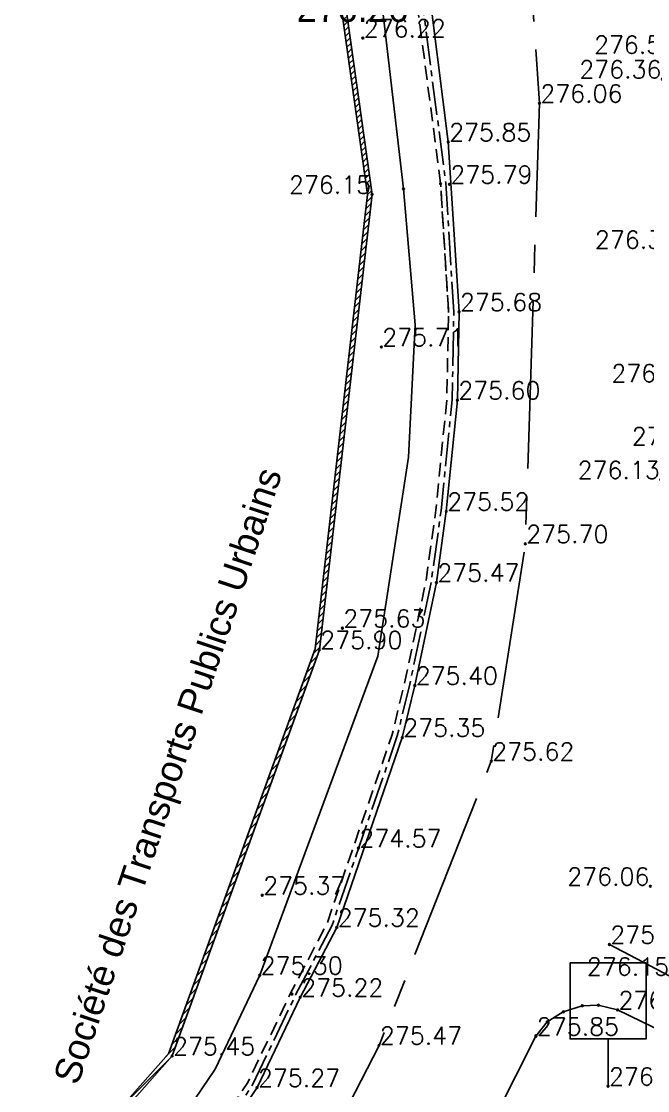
# Model space of a CAD drawing. Extents: x 524954 to 526204, y 9523489 to 9524010.
# Drawn here: x 525548.4 to 525583.9, y 9523720 to 9523780.7 of the extents above; entities that cross this region are included whole.
import ezdxf
from ezdxf.enums import TextEntityAlignment as Align

# ---------------------------------------------------------------- set-up
doc = ezdxf.new("R2010")
doc.units = 0
doc.header["$PDMODE"] = 33
doc.header["$PDSIZE"] = 0.1
doc.linetypes.add('AXES2', pattern=[28.575, 19.05, -3.175, 3.175, -3.175])
doc.linetypes.add('CACHE2', pattern=[4.7625, 3.175, -1.5875])
for name, color, linetype in [('Axe_Route_Existante', 1, 'AXES2'), ('Bord_Route_Existante', 6, 'Continuous'), ('Caniveau', 5, 'CACHE2'), ('Cloture', 7, 'Continuous'), ('Murs', 1, 'Continuous'), ('Signalisation', 7, 'Continuous'), ('TopoAlt', 3, 'Continuous'), ('TopoAlt polygo', 7, 'Continuous'), ('TOPOJIS', 7, 'Continuous'), ('TOPOJIS polygo', 1, 'Continuous'), ('TopoMat polygo', 1, 'Continuous'), ('Toponomie', 7, 'CACHE2')]:
    doc.layers.add(name, color=color, linetype=linetype)
doc.layers.add('Trottoir', color=7, linetype='Continuous', true_color=0xff6666)
doc.styles.add('Arial 1.0', font='arial.ttf', dxfattribs={"width": 0.99, "height": 1})
doc.styles.add('Simplex 1.0', font='Simplex.shx', dxfattribs={"width": 0.99, "height": 1})
doc.styles.get("Standard").update_dxf_attribs({"font": 'arial.ttf'})

# ---------------------------------------------------------------- blocks, each defined once
blk = doc.blocks.new('TCPOINT M')
at = {"color": 0}
blk.add_point((0, 0), dxfattribs=at)
at = {"layer": 'TopoAlt', "style": 'Simplex 1.0', "width": 0.99}
blk.add_attdef('ALT', (0.15, 0.15), '', height=1, dxfattribs=at)
blk = doc.blocks.new('TCPOINT polygo')
at = {"color": 0, "const_width": 0.075}
blk.add_lwpolyline([(0, 0.0375, 1), (0, -0.0375, 1)], format="xyb", close=True, dxfattribs=at)
at = {"color": 0}
blk.add_point((0, 0), dxfattribs=at)
at = {"layer": 'TopoAlt polygo', "style": 'Arial 1.0', "width": 0.99}
blk.add_attdef('ALT', (0.15, 0.15), '', height=2, dxfattribs=at)
at = {"layer": 'TopoMat polygo', "style": 'Arial 1.0', "width": 0.99}
blk.add_attdef('MAT', text='', height=2, dxfattribs=at).set_placement((0.15, -2.5), align=Align.TOP_LEFT)

msp = doc.modelspace()

# ---------------------------------------------------------------- hatches: boundary and pattern name
at = {"layer": 'Murs'}
h = msp.add_hatch(dxfattribs=at)
h.set_pattern_fill('_U', color=256, scale=0.25, angle=45, style=0, pattern_type=0)
h.set_pattern_definition([(45, (0, 0), (-0.1767766952966, 0.1767766952966), [])])
h.paths.add_polyline_path([(525522.555, 9523687.796), (525522.639, 9523687.56), (525524.417, 9523688.127), (525534.444, 9523697.48), (525538.88, 9523701.582), (525556.931, 9523721.969), (525565.292, 9523745.035), (525568.286, 9523770.89), (525545.427, 9523933.532), (525528.838, 9523924.181), (525528.961, 9523923.963), (525545.231, 9523933.134), (525568.034, 9523770.886), (525565.047, 9523745.093), (525556.712, 9523722.099), (525538.701, 9523701.757), (525534.274, 9523697.663), (525524.287, 9523688.348)])
edge = h.paths.add_edge_path()
edge.add_arc((525513.309, 9523684.532), 4.988, 18.27959, 21.15321)
edge.add_line((525517.961, 9523686.332), (525517.818, 9523686.286))
edge.add_arc((525522.648, 9523687.534), 4.988, 194.48489, 197.35804)
edge.add_line((525517.887, 9523686.046), (525518.045, 9523686.096))
h.paths.add_polyline_path([(525458.446, 9523694.792), (525458.399, 9523694.546), (525477.143, 9523690.173), (525481.933, 9523689.115), (525509.622, 9523683.346), (525511.515, 9523684.015), (525513.294, 9523684.582), (525513.225, 9523684.822), (525511.436, 9523684.252), (525509.605, 9523683.605), (525481.985, 9523689.36), (525477.198, 9523690.416), (525458.455, 9523694.789)])
h.paths.add_polyline_path([(525447.773, 9523696.954), (525447.834, 9523697.197), (525447.731, 9523697.22), (525442.338, 9523698.118), (525447.975, 9523746.854), (525452.972, 9523788.945), (525457.062, 9523821.504), (525456.814, 9523821.536), (525452.724, 9523788.976), (525447.727, 9523746.883), (525442.062, 9523697.91), (525447.683, 9523696.975)])

# ---------------------------------------------------------------- linework, layer by layer
at = {"layer": 'Axe_Route_Existante', "ltscale": 0.5, "flags": 128}
for points in [[(524973.101, 9523802.49), (525007.26, 9523792.779), (525027.54, 9523787.364), (525056.127, 9523779.755), (525082.674, 9523773.102), (525107.546, 9523770.048), (525120.684, 9523770.139), (525151.777, 9523772.648), (525176.899, 9523773.894), (525199.324, 9523771.095), (525218.337, 9523765.264), (525227.192, 9523761.534), (525233.843, 9523758.094), (525246.468, 9523751.167), (525256.506, 9523745.531), (525267.014, 9523739.694), (525277.691, 9523733.704), (525288.849, 9523727.299), (525294.632, 9523724.022), (525301.927, 9523719.966), (525310.691, 9523715.333), (525328.32, 9523705.784), (525328.32, 9523705.784), (525337.316, 9523700.691), (525351.138, 9523692.703), (525363.696, 9523685.45), (525368.801, 9523682.627), (525375.475, 9523679.109), (525390.225, 9523670.468), (525400.9, 9523665.019), (525419.619, 9523658.456), (525435.368, 9523656.046), (525454.334, 9523656.625), (525476.288, 9523660.734), (525488.784, 9523664.768), (525501.859, 9523668.012), (525521.809, 9523675.315), (525541.116, 9523687.802), (525552.62, 9523697.708), (525562.351, 9523710.18), (525568.681, 9523722.572), (525575.059, 9523738.704), (525576.995, 9523751.051), (525577.798, 9523776.069), (525576.166, 9523799.52), (525574.181, 9523815.429), (525572.049, 9523834.204), (525569.92, 9523851.041), (525567.326, 9523868.19), (525565.579, 9523885.379), (525563.689, 9523903.219), (525561.356, 9523920.701), (525558.839, 9523938.161)], [(525581.771, 9523728.297), (525585.207, 9523726.493), (525589.641, 9523723.681), (525594.657, 9523722.346), (525613.228, 9523720.669)]]:
    msp.add_lwpolyline(points, dxfattribs=at)
at = {"layer": 'Bord_Route_Existante', "flags": 128}
for points in [[(525572.614, 9523773.873), (525571.381, 9523783.667)], [(525573.231, 9523764.223), (525572.614, 9523773.873), (525572.614, 9523773.873)], [(525573.134, 9523759.21), (525573.231, 9523764.223)], [(525572.504, 9523752.896), (525573.134, 9523759.21)], [(525570.718, 9523743.008), (525571.945, 9523748.857), (525572.504, 9523752.896)], [(525549.938, 9523703.91), (525549.938, 9523703.91), (525549.938, 9523703.91), (525556.32, 9523711.739), (525557.26, 9523713.413), (525561.755, 9523720.174), (525564.208, 9523725.298), (525566.286, 9523729.271), (525570.005, 9523740.055), (525570.718, 9523743.008)], [(525573.813, 9523709.865), (525573.042, 9523709.967), (525572.349, 9523710.406), (525571.942, 9523711.093), (525571.772, 9523712.34), (525573.824, 9523715.85), (525575.312, 9523718.585), (525577.596, 9523723.086), (525578.236, 9523723.903), (525579.151, 9523724.473), (525580.226, 9523724.822), (525581.139, 9523724.852), (525582.234, 9523724.583), (525584.956, 9523723.269), (525588.823, 9523721.851), (525596.155, 9523720.107), (525596.576, 9523719.424), (525596.251, 9523718.856), (525596.251, 9523718.856), (525573.813, 9523709.865)]]:
    msp.add_lwpolyline(points, dxfattribs=at)
at = {"layer": 'Caniveau', "ltscale": 0.25, "flags": 128}
for points in [[(525541.853, 9523695.721), (525543.233, 9523697.024), (525547.698, 9523702.616), (525549.503, 9523704.326), (525555.822, 9523712.078), (525556.748, 9523713.726), (525561.232, 9523720.471), (525563.671, 9523725.566), (525565.734, 9523729.51), (525569.428, 9523740.224), (525570.132, 9523743.14), (525571.353, 9523748.96), (525571.908, 9523752.967), (525572.535, 9523759.246), (525572.631, 9523764.21), (525572.177, 9523771.512), (525568.65, 9523798.603), (525567.306, 9523808.338), (525564.168, 9523832.185), (525562.63, 9523842.207), (525562.284, 9523850.139), (525561.251, 9523868.077), (525560.147, 9523885.828), (525558.329, 9523903.375), (525556.004, 9523920.378), (525555.223, 9523925.622), (525553.799, 9523936.647)], [(525572.633, 9523764.185), (525572.178, 9523771.502)]]:
    msp.add_lwpolyline(points, dxfattribs=at)
at = {"layer": 'Caniveau', "linetype": 'AXES2', "ltscale": 0.1, "flags": 128}
msp.add_lwpolyline([(525542.16, 9523695.598), (525543.455, 9523696.821), (525547.892, 9523702.442), (525549.721, 9523704.118), (525556.071, 9523711.909), (525557.004, 9523713.57), (525561.493, 9523720.322), (525563.939, 9523725.432), (525566.01, 9523729.39), (525569.717, 9523740.139), (525570.425, 9523743.074), (525571.649, 9523748.909), (525572.206, 9523752.932), (525572.835, 9523759.228), (525572.931, 9523764.217), (525572.475, 9523771.541), (525568.947, 9523798.643), (525567.604, 9523808.379)], dxfattribs=at)
at = {"layer": 'Cloture', "flags": 128}
for points in [[(525522.639, 9523687.56), (525524.417, 9523688.127), (525534.444, 9523697.48), (525538.88, 9523701.582), (525538.88, 9523701.582), (525556.931, 9523721.969), (525565.292, 9523745.035), (525568.286, 9523770.89), (525568.286, 9523770.89), (525568.286, 9523770.89), (525545.427, 9523933.532), (525545.427, 9523933.532), (525545.427, 9523933.532), (525545.427, 9523933.532), (525545.427, 9523933.532), (525528.838, 9523924.181)], [(525522.555, 9523687.796), (525524.287, 9523688.348), (525534.274, 9523697.663), (525538.701, 9523701.757), (525556.712, 9523722.099), (525565.047, 9523745.093), (525568.034, 9523770.886), (525545.231, 9523933.134), (525528.961, 9523923.963)]]:
    msp.add_lwpolyline(points, dxfattribs=at)
at = {"layer": 'Signalisation', "linetype": 'Continuous'}
msp.add_line((525581.696, 9523722.94, 276.68), (525581.696, 9523720.25, 276.68), dxfattribs=at)
at = {"layer": 'Signalisation', "elevation": 276.68}
msp.add_lwpolyline([(525583.853, 9523727.255), (525579.538, 9523727.255), (525579.538, 9523722.94), (525583.853, 9523722.94)], close=True, dxfattribs=at)
at = {"layer": 'Trottoir', "elevation": 278.23, "flags": 128}
msp.add_lwpolyline([(525562.168, 9523832.111), (525564.762, 9523813.797), (525566.887, 9523798.51), (525570.073, 9523771.209), (525570.727, 9523763.481), (525570.356, 9523755.971), (525568.606, 9523744.671), (525561.904, 9523726.552), (525559.371, 9523721.211), (525555.234, 9523715.104), (525546.638, 9523704.436), (525536.473, 9523693.73), (525527.478, 9523687.348), (525524.189, 9523685.405), (525512.311, 9523678.861), (525500.657, 9523675.853)], dxfattribs=at)

# ---------------------------------------------------------------- block references
at = {"layer": 'TOPOJIS'}
ref = msp.add_blockref('TCPOINT M', (525567.763, 9523779.769, 276.22), dxfattribs=at)
ref.add_attrib('ALT', '276.22', (525567.813, 9523779.819, 276.22), dxfattribs={"layer": 'TopoAlt', "height": 1, "style": 'Simplex 1.0', "width": 0.99})
ref = msp.add_blockref('TCPOINT M', (525585.614, 9523778.841, 276.59), dxfattribs=at)
ref.add_attrib('ALT', '276.59', dxfattribs={"layer": 'TopoAlt', "height": 1, "style": 'Simplex 1.0', "width": 0.99}).set_placement((525585.564, 9523778.891, 276.59), align=Align.RIGHT)
ref = msp.add_blockref('TCPOINT M', (525584.777, 9523777.437, 276.36), dxfattribs=at)
ref.add_attrib('ALT', '276.36', dxfattribs={"layer": 'TopoAlt', "height": 1, "style": 'Simplex 1.0', "width": 0.99}).set_placement((525584.727, 9523777.487, 276.36), align=Align.RIGHT)
ref = msp.add_blockref('TCPOINT M', (525577.798, 9523776.069, 276.06), dxfattribs=at)
ref.add_attrib('ALT', '276.06', (525577.848, 9523776.119, 276.06), dxfattribs={"layer": 'TopoAlt', "height": 1, "style": 'Simplex 1.0', "width": 0.99})
ref = msp.add_blockref('TCPOINT M', (525572.614, 9523773.873, 275.85), dxfattribs=at)
ref.add_attrib('ALT', '275.85', (525572.664, 9523773.923, 275.85), dxfattribs={"layer": 'TopoAlt', "height": 1, "style": 'Simplex 1.0', "width": 0.99})
ref = msp.add_blockref('TCPOINT M', (525572.685, 9523771.468, 275.79), dxfattribs=at)
ref.add_attrib('ALT', '275.79', (525572.735, 9523771.518, 275.79), dxfattribs={"layer": 'TopoAlt', "height": 1, "style": 'Simplex 1.0', "width": 0.99})
ref = msp.add_blockref('TCPOINT M', (525568.286, 9523770.89, 276.15), dxfattribs=at)
ref.add_attrib('ALT', '276.15', dxfattribs={"layer": 'TopoAlt', "height": 1, "style": 'Simplex 1.0', "width": 0.99}).set_placement((525568.236, 9523770.94, 276.15), align=Align.RIGHT)
for p in [(525570.073, 9523771.209, 275.84), (525572.178, 9523771.502, 275.82), (525563.731, 9523725.484, 275.22), (525579.151, 9523724.473, 275.88), (525580.226, 9523724.822, 275.93), (525581.139, 9523724.852, 275.98), (525578.236, 9523723.903, 275.86), (525577.593, 9523723.12, 275.85)]:
    msp.add_blockref('TCPOINT M', p, dxfattribs=at)
ref = msp.add_blockref('TCPOINT M', (525585.663, 9523767.77, 276.31), dxfattribs=at)
ref.add_attrib('ALT', '276.31', dxfattribs={"layer": 'TopoAlt', "height": 1, "style": 'Simplex 1.0', "width": 0.99}).set_placement((525585.613, 9523767.82, 276.31), align=Align.RIGHT)
ref = msp.add_blockref('TCPOINT M', (525573.231, 9523764.223, 275.68), dxfattribs=at)
ref.add_attrib('ALT', '275.68', (525573.281, 9523764.273, 275.68), dxfattribs={"layer": 'TopoAlt', "height": 1, "style": 'Simplex 1.0', "width": 0.99})
ref = msp.add_blockref('TCPOINT M', (525568.815, 9523762.227, 275.71), dxfattribs=at)
ref.add_attrib('ALT', '275.71', (525568.865, 9523762.277, 275.71), dxfattribs={"layer": 'TopoAlt', "height": 1, "style": 'Simplex 1.0', "width": 0.99})
ref = msp.add_blockref('TCPOINT M', (525586.598, 9523760.184, 276.42), dxfattribs=at)
ref.add_attrib('ALT', '276.42', dxfattribs={"layer": 'TopoAlt', "height": 1, "style": 'Simplex 1.0', "width": 0.99}).set_placement((525586.548, 9523760.234, 276.42), align=Align.RIGHT)
ref = msp.add_blockref('TCPOINT M', (525573.134, 9523759.21, 275.6), dxfattribs=at)
ref.add_attrib('ALT', '275.60', (525573.184, 9523759.26, 275.6), dxfattribs={"layer": 'TopoAlt', "height": 1, "style": 'Simplex 1.0', "width": 0.99})
ref = msp.add_blockref('TCPOINT M', (525587.758, 9523756.611, 274.81), dxfattribs=at)
ref.add_attrib('ALT', '274.81', dxfattribs={"layer": 'TopoAlt', "height": 1, "style": 'Simplex 1.0', "width": 0.99}).set_placement((525587.708, 9523756.661, 274.81), align=Align.RIGHT)
ref = msp.add_blockref('TCPOINT M', (525584.682, 9523754.693, 276.13), dxfattribs=at)
ref.add_attrib('ALT', '276.13', dxfattribs={"layer": 'TopoAlt', "height": 1, "style": 'Simplex 1.0', "width": 0.99}).set_placement((525584.632, 9523754.743, 276.13), align=Align.RIGHT)
ref = msp.add_blockref('TCPOINT M', (525572.504, 9523752.896, 275.52), dxfattribs=at)
ref.add_attrib('ALT', '275.52', (525572.554, 9523752.946, 275.52), dxfattribs={"layer": 'TopoAlt', "height": 1, "style": 'Simplex 1.0', "width": 0.99})
ref = msp.add_blockref('TCPOINT M', (525576.995, 9523751.051, 275.7), dxfattribs=at)
ref.add_attrib('ALT', '275.70', (525577.045, 9523751.101, 275.7), dxfattribs={"layer": 'TopoAlt', "height": 1, "style": 'Simplex 1.0', "width": 0.99})
ref = msp.add_blockref('TCPOINT M', (525571.945, 9523748.857, 275.47), dxfattribs=at)
ref.add_attrib('ALT', '275.47', (525571.995, 9523748.907, 275.47), dxfattribs={"layer": 'TopoAlt', "height": 1, "style": 'Simplex 1.0', "width": 0.99})
ref = msp.add_blockref('TCPOINT M', (525566.603, 9523746.259, 275.63), dxfattribs=at)
ref.add_attrib('ALT', '275.63', (525566.653, 9523746.309, 275.63), dxfattribs={"layer": 'TopoAlt', "height": 1, "style": 'Simplex 1.0', "width": 0.99})
ref = msp.add_blockref('TCPOINT M', (525565.292, 9523745.035, 275.9), dxfattribs=at)
ref.add_attrib('ALT', '275.90', (525565.342, 9523745.085, 275.9), dxfattribs={"layer": 'TopoAlt', "height": 1, "style": 'Simplex 1.0', "width": 0.99})
ref = msp.add_blockref('TCPOINT M', (525570.718, 9523743.008, 275.4), dxfattribs=at)
ref.add_attrib('ALT', '275.40', (525570.768, 9523743.058, 275.4), dxfattribs={"layer": 'TopoAlt', "height": 1, "style": 'Simplex 1.0', "width": 0.99})
ref = msp.add_blockref('TCPOINT M', (525570.005, 9523740.055, 275.35), dxfattribs=at)
ref.add_attrib('ALT', '275.35', (525570.055, 9523740.105, 275.35), dxfattribs={"layer": 'TopoAlt', "height": 1, "style": 'Simplex 1.0', "width": 0.99})
ref = msp.add_blockref('TCPOINT M', (525575.059, 9523738.704, 275.62), dxfattribs=at)
ref.add_attrib('ALT', '275.62', (525575.109, 9523738.754, 275.62), dxfattribs={"layer": 'TopoAlt', "height": 1, "style": 'Simplex 1.0', "width": 0.99})
ref = msp.add_blockref('TCPOINT M', (525567.515, 9523733.772, 274.57), dxfattribs=at)
ref.add_attrib('ALT', '274.57', (525567.565, 9523733.822, 274.57), dxfattribs={"layer": 'TopoAlt', "height": 1, "style": 'Simplex 1.0', "width": 0.99})
ref = msp.add_blockref('TCPOINT M', (525584.093, 9523731.607, 276.06), dxfattribs=at)
ref.add_attrib('ALT', '276.06', dxfattribs={"layer": 'TopoAlt', "height": 1, "style": 'Simplex 1.0', "width": 0.99}).set_placement((525584.043, 9523731.657, 276.06), align=Align.RIGHT)
ref = msp.add_blockref('TCPOINT M', (525562.049, 9523731.096, 275.37), dxfattribs=at)
ref.add_attrib('ALT', '275.37', (525562.099, 9523731.146, 275.37), dxfattribs={"layer": 'TopoAlt', "height": 1, "style": 'Simplex 1.0', "width": 0.99})
ref = msp.add_blockref('TCPOINT M', (525566.286, 9523729.271, 275.32), dxfattribs=at)
ref.add_attrib('ALT', '275.32', (525566.336, 9523729.321, 275.32), dxfattribs={"layer": 'TopoAlt', "height": 1, "style": 'Simplex 1.0', "width": 0.99})
ref = msp.add_blockref('TCPOINT M', (525581.771, 9523728.297, 275.96), dxfattribs=at)
ref.add_attrib('ALT', '275.96', (525581.821, 9523728.347, 275.96), dxfattribs={"layer": 'TopoAlt', "height": 1, "style": 'Simplex 1.0', "width": 0.99})
ref = msp.add_blockref('TCPOINT M', (525561.904, 9523726.552, 275.3), dxfattribs=at)
ref.add_attrib('ALT', '275.30', (525561.954, 9523726.602, 275.3), dxfattribs={"layer": 'TopoAlt', "height": 1, "style": 'Simplex 1.0', "width": 0.99})
ref = msp.add_blockref('TCPOINT M', (525585.207, 9523726.493, 276.15), dxfattribs=at)
ref.add_attrib('ALT', '276.15', dxfattribs={"layer": 'TopoAlt', "height": 1, "style": 'Simplex 1.0', "width": 0.99}).set_placement((525585.157, 9523726.543, 276.15), align=Align.RIGHT)
ref = msp.add_blockref('TCPOINT M', (525564.208, 9523725.298, 275.22), dxfattribs=at)
ref.add_attrib('ALT', '275.22', (525564.258, 9523725.348, 275.22), dxfattribs={"layer": 'TopoAlt', "height": 1, "style": 'Simplex 1.0', "width": 0.99})
ref = msp.add_blockref('TCPOINT M', (525582.234, 9523724.583, 276.04), dxfattribs=at)
ref.add_attrib('ALT', '276.04', (525582.284, 9523724.633, 276.04), dxfattribs={"layer": 'TopoAlt', "height": 1, "style": 'Simplex 1.0', "width": 0.99})
ref = msp.add_blockref('TCPOINT M', (525577.596, 9523723.086, 275.85), dxfattribs=at)
ref.add_attrib('ALT', '275.85', (525577.646, 9523723.136, 275.85), dxfattribs={"layer": 'TopoAlt', "height": 1, "style": 'Simplex 1.0', "width": 0.99})
ref = msp.add_blockref('TCPOINT M', (525568.681, 9523722.572, 275.47), dxfattribs=at)
ref.add_attrib('ALT', '275.47', (525568.731, 9523722.622, 275.47), dxfattribs={"layer": 'TopoAlt', "height": 1, "style": 'Simplex 1.0', "width": 0.99})
ref = msp.add_blockref('TCPOINT M', (525556.931, 9523721.969, 275.45), dxfattribs=at)
ref.add_attrib('ALT', '275.45', (525556.981, 9523722.019, 275.45), dxfattribs={"layer": 'TopoAlt', "height": 1, "style": 'Simplex 1.0', "width": 0.99})
ref = msp.add_blockref('TCPOINT M', (525561.755, 9523720.174, 275.27), dxfattribs=at)
ref.add_attrib('ALT', '275.27', (525561.805, 9523720.224, 275.27), dxfattribs={"layer": 'TopoAlt', "height": 1, "style": 'Simplex 1.0', "width": 0.99})
ref = msp.add_blockref('TCPOINT M', (525581.696, 9523720.25, 276.36), dxfattribs=at)
ref.add_attrib('ALT', '276.36', (525581.746, 9523720.3, 276.36), dxfattribs={"layer": 'TopoAlt', "height": 1, "style": 'Simplex 1.0', "width": 0.99})
at = {"layer": 'TOPOJIS polygo'}
ref = msp.add_blockref('TCPOINT polygo', (525567.614, 9523782.571, 276.26), dxfattribs=at)
ref.add_attrib('MAT', 'SC.18', (525564.199, 9523783.129, 276.26), dxfattribs={"layer": 'TopoMat polygo', "height": 1.5, "style": 'Arial 1.0', "width": 0.99})
ref.add_attrib('ALT', '276.26', dxfattribs={"layer": 'TopoAlt polygo', "height": 1.5, "style": 'Arial 1.0', "width": 0.99}).set_placement((525564.003, 9523782.188, 276.26), align=Align.TOP_LEFT)

# ---------------------------------------------------------------- texts
at = {"layer": 'Toponomie', "insert": (525549.172, 9523717.795), "char_height": 1.5, "width": 42.68298, "attachment_point": 1, "rotation": 71.53834}
msp.add_mtext('\\pi3.0852;Société des Transports Publics Urbains', dxfattribs=at)

doc.saveas('drawing.dxf')
